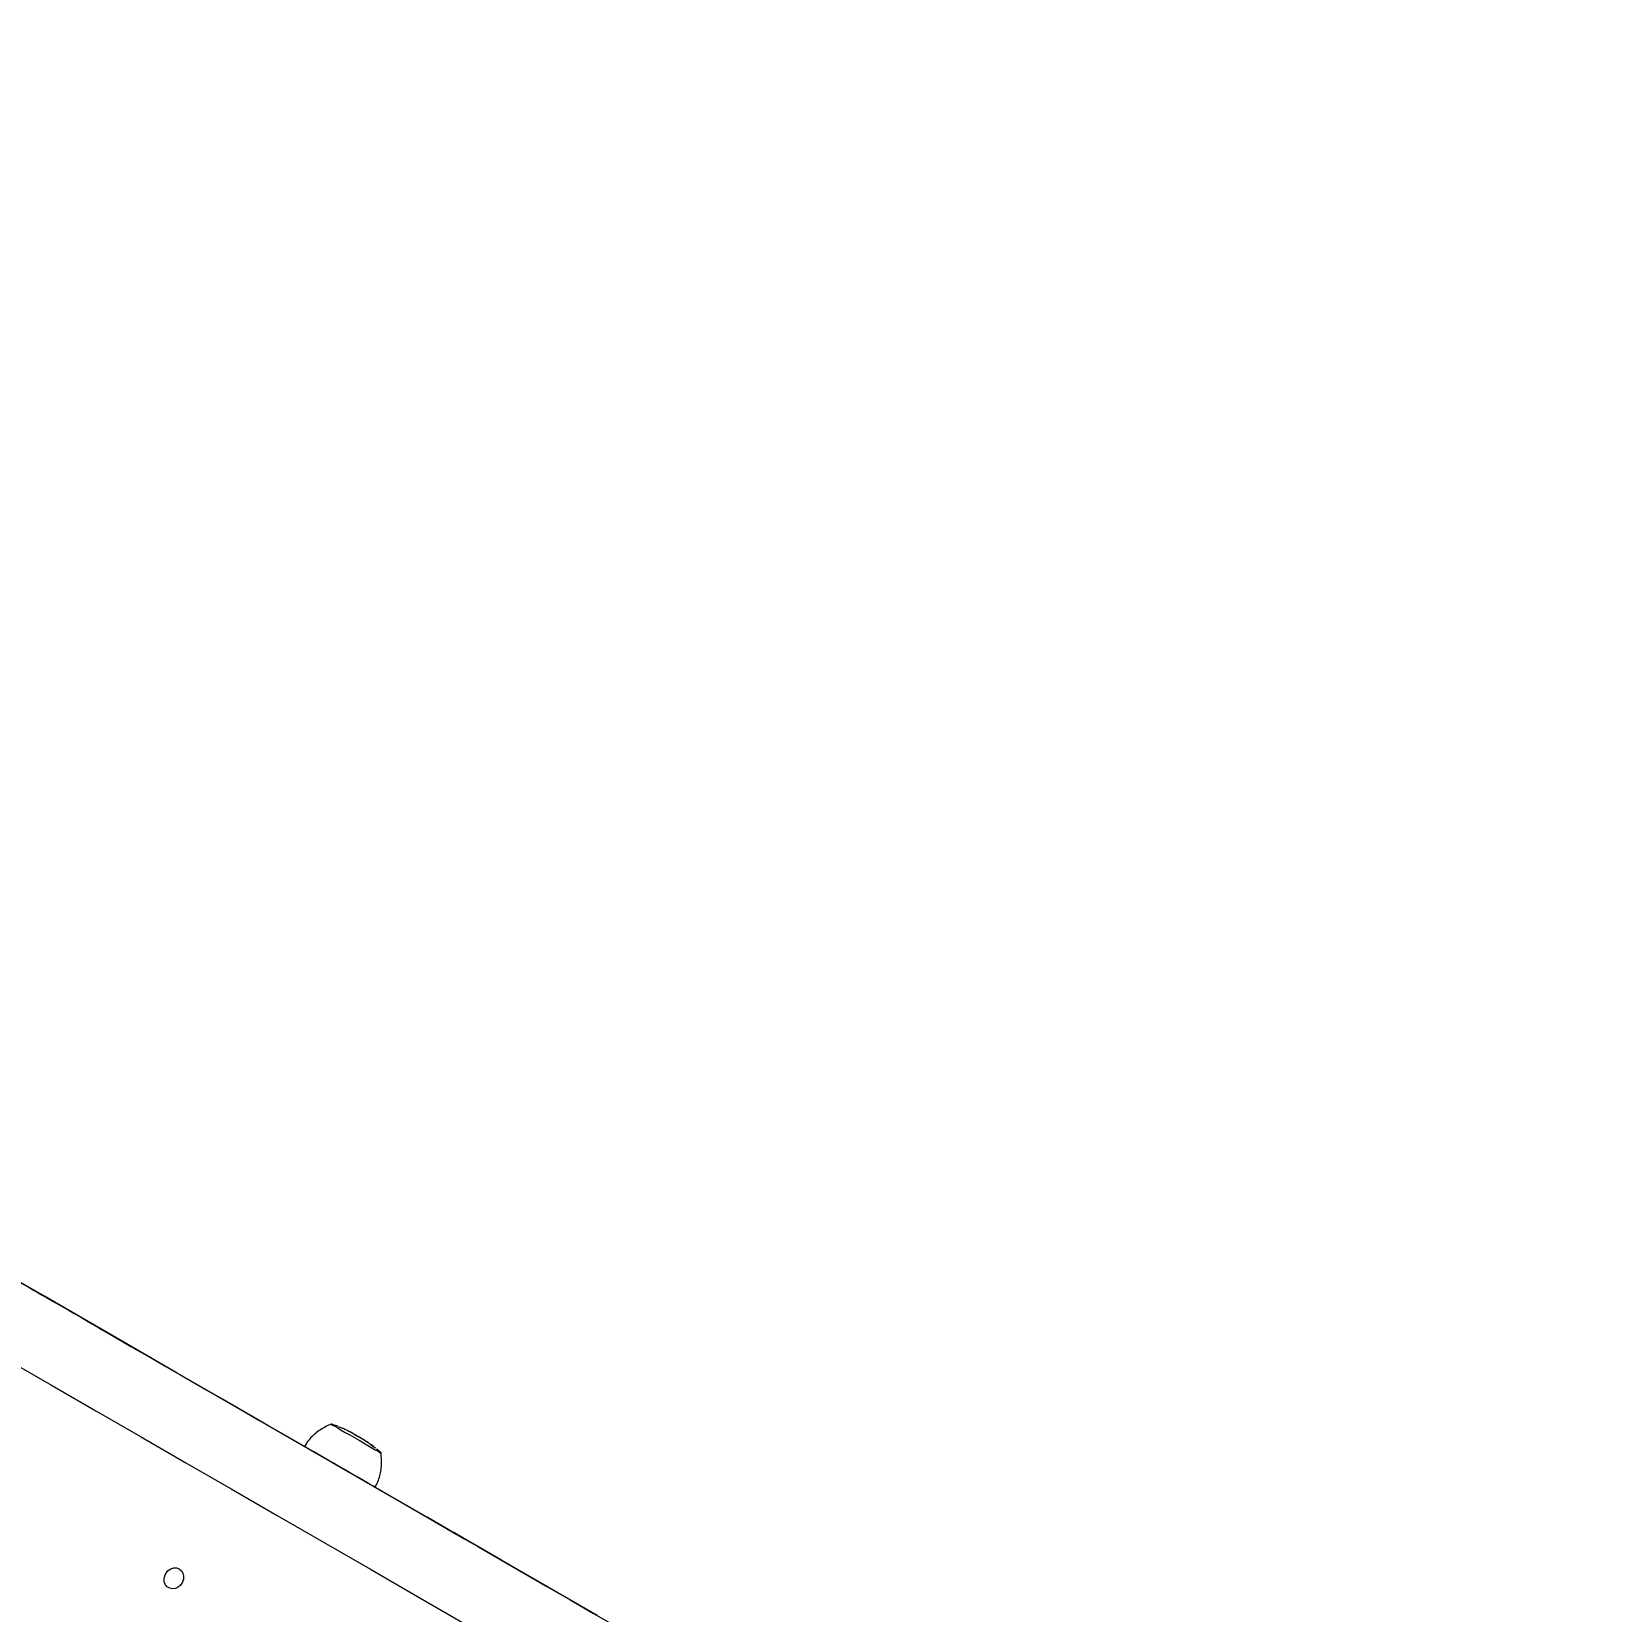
# Model space of a CAD drawing. Header units: millimetres. Extents: x -6006 to 5875, y -6399 to 6717.
# Drawn here: x 1607 to 2185, y 3078 to 3659 of the extents above; entities that cross this region are included whole.
import ezdxf

# ---------------------------------------------------------------- set-up
doc = ezdxf.new("R2010")
doc.units = ezdxf.units.MM
for name, color, linetype in [('DIKOM_ОБЪЕКТ', 7, 'Continuous'), ('DIKOM_РАЗМЕР_ЗОНА', 7, 'Continuous'), ('DIKOM_РАЗМЕР_ОБЪЕКТА', 7, 'Continuous')]:
    doc.layers.add(name, color=color, linetype=linetype)
doc.styles.add('style1', font='arial.ttf', dxfattribs={"width": 0.8})
doc.dimstyles.new('1-50', dxfattribs={"dimtxt": 300, "dimasz": 200, "dimexe": 100, "dimexo": 0, "dimgap": 100, "dimtad": 0, "dimdec": 0, "dimtxsty": 'style1', "dimcen": 0, "dimclrd": 7, "dimclre": 7, "dimadec": 1, "dimazin": 2, "dimtfac": 1, "dimtdec": 0, "dimtmove": 1, "dimatfit": 3, "dimfxl": 0, "dimlwd": 25, "dimlwe": 18, "dimarcsym": 0})

# ---------------------------------------------------------------- blocks, each defined once
blk = doc.blocks.new('*D15')
at = {"layer": 'Defpoints', "color": 0, "transparency": 16777216}
for p in [(-4354.46, 4593.05), (3409.28, 4593.05), (-1328.61, -3571.89)]:
    blk.add_point(p, dxfattribs=at)
at = {"layer": 'DIKOM_РАЗМЕР_ОБЪЕКТА', "color": 7, "lineweight": 18, "transparency": 16777216}
for p, q in [((3409.28, 4593.05), (-4454.46, 4593.05)), ((-1328.61, -3571.89), (-4454.46, -3571.89))]:
    blk.add_line(p, q, dxfattribs=at)
at = {"layer": 'DIKOM_РАЗМЕР_ОБЪЕКТА', "color": 7, "lineweight": 25, "transparency": 16777216}
for p, q in [((-4354.46, 4393.05), (-4354.46, 968.7)), ((-4354.46, -3371.89), (-4354.46, 52.46))]:
    blk.add_line(p, q, dxfattribs=at)
at = {"layer": 'DIKOM_РАЗМЕР_ОБЪЕКТА', "color": 7, "transparency": 16777216}
for points in [[(-4387.8, 4393.05), (-4321.13, 4393.05), (-4354.46, 4593.05)], [(-4387.8, -3371.89), (-4321.13, -3371.89), (-4354.46, -3571.89)]]:
    blk.add_solid(points, dxfattribs=at)
at = {"layer": 'DIKOM_РАЗМЕР_ОБЪЕКТА', "color": 0, "transparency": 16777216, "insert": (-4354.46, 510.58), "char_height": 300, "attachment_point": 5, "rotation": 90, "style": 'style1'}
blk.add_mtext('8150', dxfattribs=at)
blk = doc.blocks.new('*D16')
at = {"layer": 'Defpoints', "color": 0, "transparency": 16777216}
for p in [(3934.59, 4272.92), (-3710.11, -290.96), (3934.59, -4791.62)]:
    blk.add_point(p, dxfattribs=at)
at = {"layer": 'DIKOM_РАЗМЕР_ОБЪЕКТА', "color": 7, "lineweight": 18, "transparency": 16777216}
for p, q in [((3934.59, 4272.92), (3934.59, -4891.62)), ((-3710.11, -290.96), (-3710.11, -4891.62))]:
    blk.add_line(p, q, dxfattribs=at)
at = {"layer": 'DIKOM_РАЗМЕР_ОБЪЕКТА', "color": 7, "lineweight": 25, "transparency": 16777216}
for p, q in [((-3510.11, -4791.62), (-1432.64, -4791.62)), ((3734.59, -4791.62), (-518.7, -4791.62))]:
    blk.add_line(p, q, dxfattribs=at)
at = {"layer": 'DIKOM_РАЗМЕР_ОБЪЕКТА', "color": 7, "transparency": 16777216}
for points in [[(-3510.11, -4758.29), (-3510.11, -4824.96), (-3710.11, -4791.62)], [(3734.59, -4758.29), (3734.59, -4824.96), (3934.59, -4791.62)]]:
    blk.add_solid(points, dxfattribs=at)
at = {"layer": 'DIKOM_РАЗМЕР_ОБЪЕКТА', "color": 0, "transparency": 16777216, "insert": (-975.67, -4791.62), "char_height": 300, "attachment_point": 5, "style": 'style1'}
blk.add_mtext('7650', dxfattribs=at)
blk = doc.blocks.new('*D14')
at = {"layer": 'Defpoints', "color": 0, "transparency": 16777216}
for p in [(3463.26, 6716.57), (-5809.49, -5571.89), (-1350.38, -5571.89)]:
    blk.add_point(p, dxfattribs=at)
at = {"layer": 'DIKOM_РАЗМЕР_ЗОНА', "color": 7, "lineweight": 18, "transparency": 16777216}
for p, q in [((3463.26, 6716.57), (-5909.49, 6716.57)), ((-1350.38, -5571.89), (-5909.49, -5571.89))]:
    blk.add_line(p, q, dxfattribs=at)
at = {"layer": 'DIKOM_РАЗМЕР_ЗОНА', "color": 7, "lineweight": 25, "transparency": 16777216}
for p, q in [((-5809.49, 6516.57), (-5809.49, 1149.14)), ((-5809.49, -5371.89), (-5809.49, 69.36))]:
    blk.add_line(p, q, dxfattribs=at)
at = {"layer": 'DIKOM_РАЗМЕР_ЗОНА', "color": 7, "transparency": 16777216}
for points in [[(-5842.83, 6516.57), (-5776.16, 6516.57), (-5809.49, 6716.57)], [(-5842.83, -5371.89), (-5776.16, -5371.89), (-5809.49, -5571.89)]]:
    blk.add_solid(points, dxfattribs=at)
at = {"layer": 'DIKOM_РАЗМЕР_ЗОНА', "color": 0, "transparency": 16777216, "insert": (-5809.49, 609.25), "char_height": 300, "attachment_point": 5, "rotation": 90, "style": 'style1'}
blk.add_mtext('12300', dxfattribs=at)
blk = doc.blocks.new('*D13')
at = {"layer": 'Defpoints', "color": 0, "transparency": 16777216}
for p in [(5874.9, 4901.57), (-5210.11, -1293.83), (5874.9, -6202.3)]:
    blk.add_point(p, dxfattribs=at)
at = {"layer": 'DIKOM_РАЗМЕР_ЗОНА', "color": 7, "lineweight": 18, "transparency": 16777216}
for p, q in [((5874.9, 4901.57), (5874.9, -6302.3)), ((-5210.11, -1293.83), (-5210.11, -6302.3))]:
    blk.add_line(p, q, dxfattribs=at)
at = {"layer": 'DIKOM_РАЗМЕР_ЗОНА', "color": 7, "lineweight": 25, "transparency": 16777216}
for p, q in [((-5010.11, -6202.3), (160.46, -6202.3)), ((5674.9, -6202.3), (1240.24, -6202.3))]:
    blk.add_line(p, q, dxfattribs=at)
at = {"layer": 'DIKOM_РАЗМЕР_ЗОНА', "color": 7, "transparency": 16777216}
for points in [[(-5010.11, -6168.97), (-5010.11, -6235.64), (-5210.11, -6202.3)], [(5674.9, -6168.97), (5674.9, -6235.64), (5874.9, -6202.3)]]:
    blk.add_solid(points, dxfattribs=at)
at = {"layer": 'DIKOM_РАЗМЕР_ЗОНА', "color": 0, "transparency": 16777216, "insert": (700.35, -6202.3), "char_height": 300, "attachment_point": 5, "style": 'style1'}
blk.add_mtext('11100', dxfattribs=at)

msp = doc.modelspace()

# ---------------------------------------------------------------- linework, layer by layer
at = {"layer": 'DIKOM_ОБЪЕКТ', "color": 7, "linetype": 'Continuous', "lineweight": 15}
for p, q in [((1613.54, 3192.91), (1613.52, 3192.92)), ((1613.54, 3192.91), (1613.54, 3192.91)), ((1632.34, 3182.06), (1631.27, 3182.67)), ((1634.16, 3181), (1632.34, 3182.06)), ((1632.34, 3182.06), (1643.95, 3175.35)), ((1634.16, 3181), (1749.9, 3114.18)), ((1764.21, 3105.92), (1643.95, 3175.35)), ((1723.3, 3144.5), (1723.44, 3144.43)), ((1723.86, 3144.22), (1723.7, 3144.3)), ((1724.4, 3143.94), (1724.61, 3143.83)), ((1725.77, 3143.18), (1726.98, 3142.46)), ((1731.32, 3139.8), (1731.31, 3139.81)), ((1731.44, 3139.61), (1731.32, 3139.8)), ((1731.64, 3139.56), (1731.75, 3139.45)), ((1731.76, 3139.42), (1731.76, 3139.41)), ((1732.88, 3138.61), (1731.8, 3139.34)), ((1731.98, 3139.32), (1731.94, 3139.35)), ((1732.04, 3139.24), (1732.89, 3138.62)), ((1733.22, 3138.39), (1733.21, 3138.39)), ((1752.59, 3112.63), (1749.9, 3114.18)), ((1760.54, 3108.04), (1752.59, 3112.63)), ((1760.54, 3108.04), (1765.27, 3105.31)), ((1762.38, 3106.97), (1762.38, 3106.98))]:
    msp.add_line(p, q, dxfattribs=at)
at = {"layer": 'DIKOM_ОБЪЕКТ', "color": 7, "linetype": 'Continuous', "lineweight": 15, "flags": 128}
for points in [[(1591.28, 3205.76), (1591.76, 3205.48), (1595.11, 3203.55), (1598.21, 3201.76), (1601.05, 3200.12), (1603.62, 3198.64), (1605.91, 3197.32), (1607.91, 3196.16), (1609.62, 3195.18), (1611.02, 3194.36), (1612.12, 3193.73), (1612.9, 3193.28), (1613.38, 3193), (1613.54, 3192.91)], [(1815.25, 3076.45), (1797.56, 3086.67), (1779.98, 3096.81), (1762.54, 3106.89), (1745.22, 3116.89), (1728.03, 3126.81), (1710.98, 3136.65), (1694.08, 3146.41), (1677.32, 3156.09), (1660.71, 3165.67), (1644.27, 3175.17), (1627.98, 3184.57), (1611.85, 3193.88), (1595.9, 3203.09)], [(1613.52, 3192.92), (1613.67, 3192.84), (1614.13, 3192.57), (1614.89, 3192.13), (1615.96, 3191.51), (1617.34, 3190.72), (1619.01, 3189.75), (1620.99, 3188.61), (1623.26, 3187.3), (1625.83, 3185.81), (1628.69, 3184.16), (1631.84, 3182.34), (1635.27, 3180.36), (1638.99, 3178.22), (1642.98, 3175.91), (1647.24, 3173.45), (1651.77, 3170.84), (1656.56, 3168.07), (1661.61, 3165.16), (1666.91, 3162.1), (1672.45, 3158.9), (1678.23, 3155.56), (1684.23, 3152.09), (1690.47, 3148.5), (1696.91, 3144.77), (1703.57, 3140.93), (1707.61, 3138.6)], [(1631.27, 3182.67), (1630.64, 3183.03), (1630.3, 3183.23), (1630.26, 3183.26), (1630.51, 3183.11), (1631.06, 3182.8), (1631.87, 3182.33), (1632.92, 3181.72), (1634.16, 3181)], [(1646.64, 3173.8), (1645.24, 3174.6), (1643.76, 3175.46), (1642.23, 3176.35), (1640.72, 3177.22), (1639.29, 3178.04), (1638, 3178.79), (1636.89, 3179.43), (1636, 3179.94)], [(1598.35, 3170.5), (1614.48, 3161.19), (1630.77, 3151.79), (1647.21, 3142.29), (1663.82, 3132.7), (1680.58, 3123.03), (1697.48, 3113.27), (1714.53, 3103.43), (1731.72, 3093.5), (1749.04, 3083.5), (1766.48, 3073.43)], [(1717.11, 3146.97), (1717.11, 3146.97), (1717.31, 3146.85), (1717.83, 3146.56), (1718.63, 3146.09), (1719.71, 3145.47), (1721.01, 3144.72), (1722.5, 3143.86), (1724.12, 3142.92)], [(1733.45, 3123.68), (1733.43, 3123.69), (1733.15, 3123.85), (1732.58, 3124.18), (1731.73, 3124.67), (1730.61, 3125.32), (1729.25, 3126.1), (1727.69, 3127), (1725.96, 3128), (1724.1, 3129.08), (1722.15, 3130.2), (1720.16, 3131.35), (1718.18, 3132.49), (1716.26, 3133.6), (1714.43, 3134.66), (1712.75, 3135.63), (1711.24, 3136.5), (1709.95, 3137.24), (1708.91, 3137.85), (1708.14, 3138.29), (1707.66, 3138.57), (1707.47, 3138.68), (1707.47, 3138.68)], [(1724.12, 3142.92), (1725.83, 3141.94), (1727.55, 3140.94), (1729.24, 3139.97), (1730.83, 3139.05), (1732.28, 3138.21), (1733.53, 3137.49), (1734.53, 3136.91), (1735.26, 3136.49), (1735.7, 3136.24), (1735.82, 3136.17)], [(1733.36, 3123.73), (1739.68, 3120.08), (1747.41, 3115.62), (1755.29, 3111.07), (1763.31, 3106.44), (1771.46, 3101.73), (1779.73, 3096.96), (1788.11, 3092.12), (1796.59, 3087.23), (1805.16, 3082.28), (1813.81, 3077.28), (1822.53, 3072.25), (1831.31, 3067.18), (1840.14, 3062.08), (1849.01, 3056.96), (1857.91, 3051.82), (1866.83, 3046.67), (1875.75, 3041.52), (1883.89, 3036.82)], [(1749.9, 3114.18), (1751.3, 3113.37), (1752.79, 3112.51), (1754.31, 3111.63), (1755.82, 3110.76), (1757.25, 3109.94), (1758.54, 3109.19), (1759.66, 3108.55), (1760.54, 3108.04)], [(1765.27, 3105.31), (1765.9, 3104.94), (1766.24, 3104.75), (1766.29, 3104.72), (1766.03, 3104.87), (1765.49, 3105.18), (1764.68, 3105.65), (1763.63, 3106.26), (1762.38, 3106.98)], [(1661.46, 3093.65), (1662.26, 3092.98), (1662.81, 3092.07), (1663.06, 3090.99), (1662.99, 3089.83), (1662.61, 3088.71), (1661.95, 3087.72), (1661.07, 3086.95), (1660.04, 3086.47), (1658.97, 3086.31), (1657.93, 3086.5), (1657.04, 3087.02), (1656.36, 3087.82), (1655.95, 3088.83), (1655.86, 3089.96), (1656.09, 3091.11), (1656.61, 3092.17), (1657.39, 3093.07), (1658.36, 3093.7), (1659.42, 3094.02), (1660.49, 3094.01), (1661.46, 3093.65)]]:
    msp.add_lwpolyline(points, dxfattribs=at)
at = {"layer": 'DIKOM_ОБЪЕКТ', "color": 7, "linetype": 'Continuous', "lineweight": 15}
for points, knots in [([(1797.89, 2746.42), (1794.74, 2748.23), (1785.62, 2753.5), (1770.57, 2762.19), (1752.76, 2772.47), (1735.05, 2782.7), (1717.41, 2792.88), (1699.86, 2803.01), (1682.4, 2813.09), (1665.04, 2823.12), (1647.78, 2833.08), (1630.62, 2842.99), (1613.56, 2852.84), (1596.62, 2862.62), (1579.79, 2872.34), (1563.07, 2881.99), (1546.48, 2891.57), (1530.01, 2901.07), (1513.67, 2910.51), (1497.46, 2919.87), (1481.39, 2929.15), (1465.46, 2938.35), (1449.66, 2947.46), (1434.02, 2956.5), (1418.52, 2965.45), (1403.17, 2974.3), (1387.98, 2983.07), (1372.95, 2991.75), (1358.08, 3000.34), (1343.38, 3008.83), (1328.85, 3017.22), (1314.48, 3025.51), (1300.3, 3033.7), (1286.29, 3041.79), (1272.46, 3049.77), (1258.81, 3057.65), (1245.36, 3065.42), (1232.09, 3073.08), (1219.01, 3080.63), (1206.13, 3088.07), (1193.45, 3095.39), (1180.97, 3102.59), (1168.7, 3109.68), (1156.63, 3116.65), (1144.77, 3123.5), (1133.12, 3130.22), (1121.69, 3136.82), (1110.47, 3143.3), (1099.47, 3149.65), (1090.72, 3154.7), (1085.66, 3157.62), (1084.13, 3158.51)], [0, 0, 0, 0, 0.010974, 0.031824, 0.052675, 0.073526, 0.094376, 0.115227, 0.136078, 0.156929, 0.177779, 0.19863, 0.219481, 0.240332, 0.261182, 0.282033, 0.302884, 0.323735, 0.344585, 0.365436, 0.386287, 0.407137, 0.427988, 0.448839, 0.46969, 0.49054, 0.511391, 0.532242, 0.553093, 0.573943, 0.594794, 0.615645, 0.636495, 0.657346, 0.678197, 0.699048, 0.719898, 0.740749, 0.7616, 0.782451, 0.803301, 0.824152, 0.845003, 0.865853, 0.886704, 0.907555, 0.928406, 0.949256, 0.970107, 0.990958, 1, 1, 1, 1]), ([(1717.44, 3146.84), (1717.42, 3146.84), (1716.69, 3146.63), (1715.3, 3145.98), (1713.33, 3144.88), (1711.5, 3143.52), (1709.85, 3141.93), (1708.48, 3140.32), (1707.8, 3139.16), (1707.5, 3138.66)], [0, 0, 0, 0, 0.00449, 0.174311, 0.346235, 0.519531, 0.693691, 0.868421, 1, 1, 1, 1]), ([(1719.88, 3146.01), (1719.22, 3146.26), (1718.34, 3146.6), (1717.44, 3146.85), (1717.22, 3146.91)], [0, 0, 0, 0, 0.757385, 1, 1, 1, 1]), ([(1721.25, 3145.45), (1721.07, 3145.53), (1720.69, 3145.69), (1720.3, 3145.84), (1720.11, 3145.92)], [0, 0, 0, 0, 0.489433, 1, 1, 1, 1]), ([(1722.26, 3145), (1722.23, 3145.01), (1722.1, 3145.08), (1721.74, 3145.24), (1721.43, 3145.37), (1721.25, 3145.45)], [0, 0, 0, 0, 0.072188, 0.468488, 1, 1, 1, 1]), ([(1723.34, 3144.48), (1723.13, 3144.59), (1722.68, 3144.82), (1722.22, 3145.01), (1721.97, 3145.11)], [0, 0, 0, 0, 0.47399, 1, 1, 1, 1]), ([(1723.7, 3144.3), (1723.63, 3144.34), (1723.5, 3144.41), (1723.37, 3144.47), (1723.3, 3144.5)], [0, 0, 0, 0, 0.524867, 1, 1, 1, 1]), ([(1724.61, 3143.83), (1724.41, 3143.94), (1724.16, 3144.08), (1723.9, 3144.2), (1723.86, 3144.22)], [0, 0, 0, 0, 0.833644, 1, 1, 1, 1]), ([(1724.79, 3143.73), (1724.72, 3143.77), (1724.59, 3143.84), (1724.46, 3143.91), (1724.4, 3143.94)], [0, 0, 0, 0, 0.516006, 1, 1, 1, 1]), ([(1725.06, 3143.59), (1725.02, 3143.61), (1724.93, 3143.66), (1724.83, 3143.71), (1724.79, 3143.73)], [0, 0, 0, 0, 0.502047, 1, 1, 1, 1]), ([(1725.76, 3143.19), (1725.74, 3143.2), (1725.71, 3143.22), (1725.71, 3143.22), (1725.7, 3143.22), (1725.7, 3143.23), (1725.68, 3143.24), (1725.62, 3143.27), (1725.49, 3143.35), (1725.28, 3143.47), (1725.11, 3143.56), (1725.02, 3143.61)], [0, 0, 0, 0, 0.252631, 0.272727, 0.277552, 0.282887, 0.296486, 0.332701, 0.461851, 0.734293, 1, 1, 1, 1]), ([(1074.63, 3142.05), (1076.49, 3140.98), (1081.88, 3137.86), (1090.98, 3132.61), (1102, 3126.25), (1113.24, 3119.76), (1124.69, 3113.15), (1136.36, 3106.41), (1148.24, 3099.55), (1160.33, 3092.57), (1172.62, 3085.48), (1185.12, 3078.26), (1197.82, 3070.93), (1210.72, 3063.48), (1223.81, 3055.92), (1237.09, 3048.25), (1250.57, 3040.47), (1264.23, 3032.58), (1278.08, 3024.59), (1292.1, 3016.49), (1306.31, 3008.29), (1320.69, 2999.99), (1335.24, 2991.59), (1349.95, 2983.09), (1364.84, 2974.5), (1379.88, 2965.81), (1395.09, 2957.03), (1410.45, 2948.17), (1425.96, 2939.21), (1441.62, 2930.17), (1457.43, 2921.04), (1473.37, 2911.84), (1489.46, 2902.55), (1505.68, 2893.18), (1522.03, 2883.74), (1538.51, 2874.23), (1555.12, 2864.64), (1571.84, 2854.99), (1588.68, 2845.26), (1605.64, 2835.47), (1622.7, 2825.62), (1639.87, 2815.71), (1657.15, 2805.73), (1674.52, 2795.71), (1691.98, 2785.62), (1709.54, 2775.48), (1727.18, 2765.3), (1744.91, 2755.06), (1762.72, 2744.78), (1777.22, 2736.41), (1785.8, 2731.46), (1788.39, 2729.96)], [0, 0, 0, 0, 0.010974, 0.031824, 0.052675, 0.073526, 0.094376, 0.115227, 0.136078, 0.156929, 0.177779, 0.19863, 0.219481, 0.240331, 0.261182, 0.282033, 0.302884, 0.323734, 0.344585, 0.365436, 0.386287, 0.407137, 0.427988, 0.448839, 0.46969, 0.49054, 0.511391, 0.532242, 0.553093, 0.573943, 0.594794, 0.615645, 0.636495, 0.657346, 0.678197, 0.699048, 0.719898, 0.740749, 0.7616, 0.782451, 0.803301, 0.824152, 0.845003, 0.865854, 0.886704, 0.907555, 0.928406, 0.949256, 0.970107, 0.990958, 1, 1, 1, 1]), ([(1726.87, 3142.55), (1726.79, 3142.6), (1726.7, 3142.65), (1726.53, 3142.74), (1726.44, 3142.8), (1726.35, 3142.85)], [0, 0, 0, 0, 0.44354, 0.500188, 1, 1, 1, 1]), ([(1727.92, 3141.94), (1727.9, 3141.96), (1727.78, 3142.03), (1727.48, 3142.2), (1727.22, 3142.35), (1727.11, 3142.41)], [0, 0, 0, 0, 0.151855, 0.663159, 1, 1, 1, 1]), ([(1727.53, 3142.17), (1727.45, 3142.22), (1727.35, 3142.27), (1727.24, 3142.33), (1727.23, 3142.34)], [0, 0, 0, 0, 0.832194, 1, 1, 1, 1]), ([(1728.44, 3141.62), (1728.25, 3141.74), (1727.93, 3141.93), (1727.63, 3142.11), (1727.55, 3142.16), (1727.53, 3142.17)], [0, 0, 0, 0, 0.490869, 0.852071, 1, 1, 1, 1]), ([(1727.76, 3142.04), (1727.79, 3142.02), (1727.84, 3141.99), (1728.06, 3141.86), (1728.31, 3141.71), (1728.47, 3141.61), (1728.53, 3141.58)], [0, 0, 0, 0, 0.289652, 0.580223, 0.846152, 1, 1, 1, 1]), ([(1728.26, 3141.75), (1728.26, 3141.75), (1728.26, 3141.75), (1728.22, 3141.77), (1728.1, 3141.84), (1727.91, 3141.95), (1727.84, 3141.99)], [0, 0, 0, 0, 0.037932, 0.249216, 0.691896, 1, 1, 1, 1]), ([(1729.87, 3140.77), (1729.82, 3140.8), (1729.51, 3141), (1729.05, 3141.28), (1728.57, 3141.57), (1728.35, 3141.69), (1728.28, 3141.73), (1728.27, 3141.74), (1728.27, 3141.74), (1728.27, 3141.74), (1728.27, 3141.74), (1728.27, 3141.74), (1728.25, 3141.75), (1728.2, 3141.78), (1728.12, 3141.83), (1728.11, 3141.83)], [0, 0, 0, 0, 0.066569, 0.426205, 0.630117, 0.708798, 0.71989, 0.722346, 0.723958, 0.725797, 0.728851, 0.736084, 0.766375, 0.973743, 1, 1, 1, 1]), ([(1730.21, 3140.54), (1730.13, 3140.59), (1730, 3140.67), (1729.57, 3140.93), (1729.14, 3141.19), (1728.74, 3141.44), (1728.52, 3141.57), (1728.44, 3141.62)], [0, 0, 0, 0, 0.303282, 0.504167, 0.705167, 0.898156, 1, 1, 1, 1]), ([(1728.53, 3141.58), (1728.68, 3141.48), (1728.94, 3141.33), (1729.29, 3141.11), (1729.57, 3140.94), (1729.75, 3140.84), (1729.81, 3140.8), (1729.84, 3140.78)], [0, 0, 0, 0, 0.256122, 0.43708, 0.617824, 0.843512, 1, 1, 1, 1]), ([(1729.84, 3140.78), (1729.89, 3140.76), (1729.94, 3140.73), (1729.88, 3140.76), (1729.87, 3140.77)], [0, 0, 0, 0, 0.83785, 1, 1, 1, 1]), ([(1730.24, 3140.53), (1730.26, 3140.52), (1730.3, 3140.49), (1730.25, 3140.52), (1730.21, 3140.54)], [0, 0, 0, 0, 0.361824, 1, 1, 1, 1]), ([(1730.91, 3140.08), (1730.9, 3140.09), (1730.68, 3140.25), (1730.45, 3140.39), (1730.24, 3140.53)], [0, 0, 0, 0, 0.044582, 1, 1, 1, 1]), ([(1730.3, 3140.42), (1730.43, 3140.36), (1730.64, 3140.26), (1730.83, 3140.13), (1730.9, 3140.08)], [0, 0, 0, 0, 0.629409, 1, 1, 1, 1]), ([(1730.66, 3140.17), (1730.6, 3140.21), (1730.48, 3140.3), (1730.36, 3140.38), (1730.3, 3140.42)], [0, 0, 0, 0, 0.476879, 1, 1, 1, 1]), ([(1731.31, 3139.81), (1731.21, 3139.88), (1731, 3140.01), (1730.77, 3140.12), (1730.66, 3140.17)], [0, 0, 0, 0, 0.500101, 1, 1, 1, 1]), ([(1731.8, 3139.34), (1731.74, 3139.39), (1731.62, 3139.48), (1731.5, 3139.57), (1731.44, 3139.61)], [0, 0, 0, 0, 0.501693, 1, 1, 1, 1]), ([(1731.75, 3139.45), (1731.75, 3139.44), (1731.76, 3139.43), (1731.76, 3139.42), (1731.76, 3139.42)], [0, 0, 0, 0, 0.66653, 1, 1, 1, 1]), ([(1731.76, 3139.41), (1731.81, 3139.38), (1731.88, 3139.34), (1731.97, 3139.28), (1732.01, 3139.25), (1732.04, 3139.24)], [0, 0, 0, 0, 0.499955, 0.750018, 1, 1, 1, 1]), ([(1731.76, 3139.41), (1731.76, 3139.41), (1731.76, 3139.41), (1731.76, 3139.41), (1731.76, 3139.41)], [0, 0, 0, 0, 0.529625, 1, 1, 1, 1]), ([(1732.91, 3138.62), (1732.69, 3138.8), (1732.39, 3139.04), (1732.07, 3139.26), (1731.98, 3139.32)], [0, 0, 0, 0, 0.724904, 1, 1, 1, 1]), ([(1732.58, 3138.74), (1732.69, 3138.69), (1732.92, 3138.59), (1733.12, 3138.45), (1733.22, 3138.39)], [0, 0, 0, 0, 0.500178, 1, 1, 1, 1]), ([(1732.93, 3138.46), (1732.86, 3138.52), (1732.75, 3138.61), (1732.63, 3138.7), (1732.58, 3138.74)], [0, 0, 0, 0, 0.563246, 1, 1, 1, 1]), ([(1733.68, 3138.02), (1733.56, 3138.11), (1733.33, 3138.28), (1733.06, 3138.4), (1732.93, 3138.46)], [0, 0, 0, 0, 0.500159, 1, 1, 1, 1]), ([(1733.2, 3138.41), (1733.27, 3138.35), (1733.44, 3138.22), (1733.6, 3138.09), (1733.68, 3138.02)], [0, 0, 0, 0, 0.456008, 1, 1, 1, 1]), ([(1735.78, 3136.19), (1735.67, 3136.3), (1735.1, 3136.85), (1734.48, 3137.36), (1733.99, 3137.76)], [0, 0, 0, 0, 0.196273, 1, 1, 1, 1]), ([(1733.43, 3123.69), (1733.51, 3123.81), (1734.02, 3124.61), (1734.68, 3126.22), (1735.39, 3128.44), (1735.79, 3130.68), (1735.91, 3132.87), (1735.82, 3134.79), (1735.6, 3135.95), (1735.51, 3136.42)], [0, 0, 0, 0, 0.033449, 0.216175, 0.392978, 0.564341, 0.730517, 0.891619, 1, 1, 1, 1])]:
    msp.add_open_spline(points, degree=3, knots=knots, dxfattribs=at)

# ---------------------------------------------------------------- dimensions: what is measured, and where the dimension line sits
at = {"layer": 'DIKOM_РАЗМЕР_ЗОНА'}
dim = msp.add_linear_dim(base=(-5809.49, -5571.89), p1=(3463.26, 6716.57), p2=(-1350.38, -5571.89), angle=90, text='12300', dimstyle='1-50', override={"dimscale": 1, "dimtix": 0, "dimtofl": 1, "dimtmove": 1, "dimatfit": 3}, dxfattribs=at)
dim.commit()
dim.dimension.update_dxf_attribs({"geometry": '*D14', "text_midpoint": (-5809.49, 609.25), "dimtype": 160})
dim = msp.add_linear_dim(base=(5874.9, -6202.3), p1=(-5210.11, -1293.83), p2=(5874.9, 4901.57), text='11100', dimstyle='1-50', override={"dimscale": 1, "dimtix": 0, "dimtofl": 1, "dimtmove": 1, "dimatfit": 3}, dxfattribs=at)
dim.commit()
dim.dimension.update_dxf_attribs({"geometry": '*D13', "text_midpoint": (700.35, -6202.3), "dimtype": 160})
at = {"layer": 'DIKOM_РАЗМЕР_ОБЪЕКТА'}
dim = msp.add_linear_dim(base=(-4354.46, 4593.05), p1=(-1328.61, -3571.89), p2=(3409.28, 4593.05), angle=90, text='8150', dimstyle='1-50', override={"dimscale": 1, "dimtix": 0, "dimtofl": 1, "dimtmove": 1, "dimatfit": 3}, dxfattribs=at)
dim.commit()
dim.dimension.update_dxf_attribs({"geometry": '*D15', "text_midpoint": (-4354.46, 510.58)})
dim = msp.add_linear_dim(base=(3934.59, -4791.62), p1=(-3710.11, -290.96), p2=(3934.59, 4272.92), text='7650', dimstyle='1-50', override={"dimscale": 1, "dimtix": 0, "dimtofl": 1, "dimtmove": 1, "dimatfit": 3}, dxfattribs=at)
dim.commit()
dim.dimension.update_dxf_attribs({"geometry": '*D16', "text_midpoint": (-975.67, -4791.62), "dimtype": 160})

doc.saveas('drawing.dxf')
